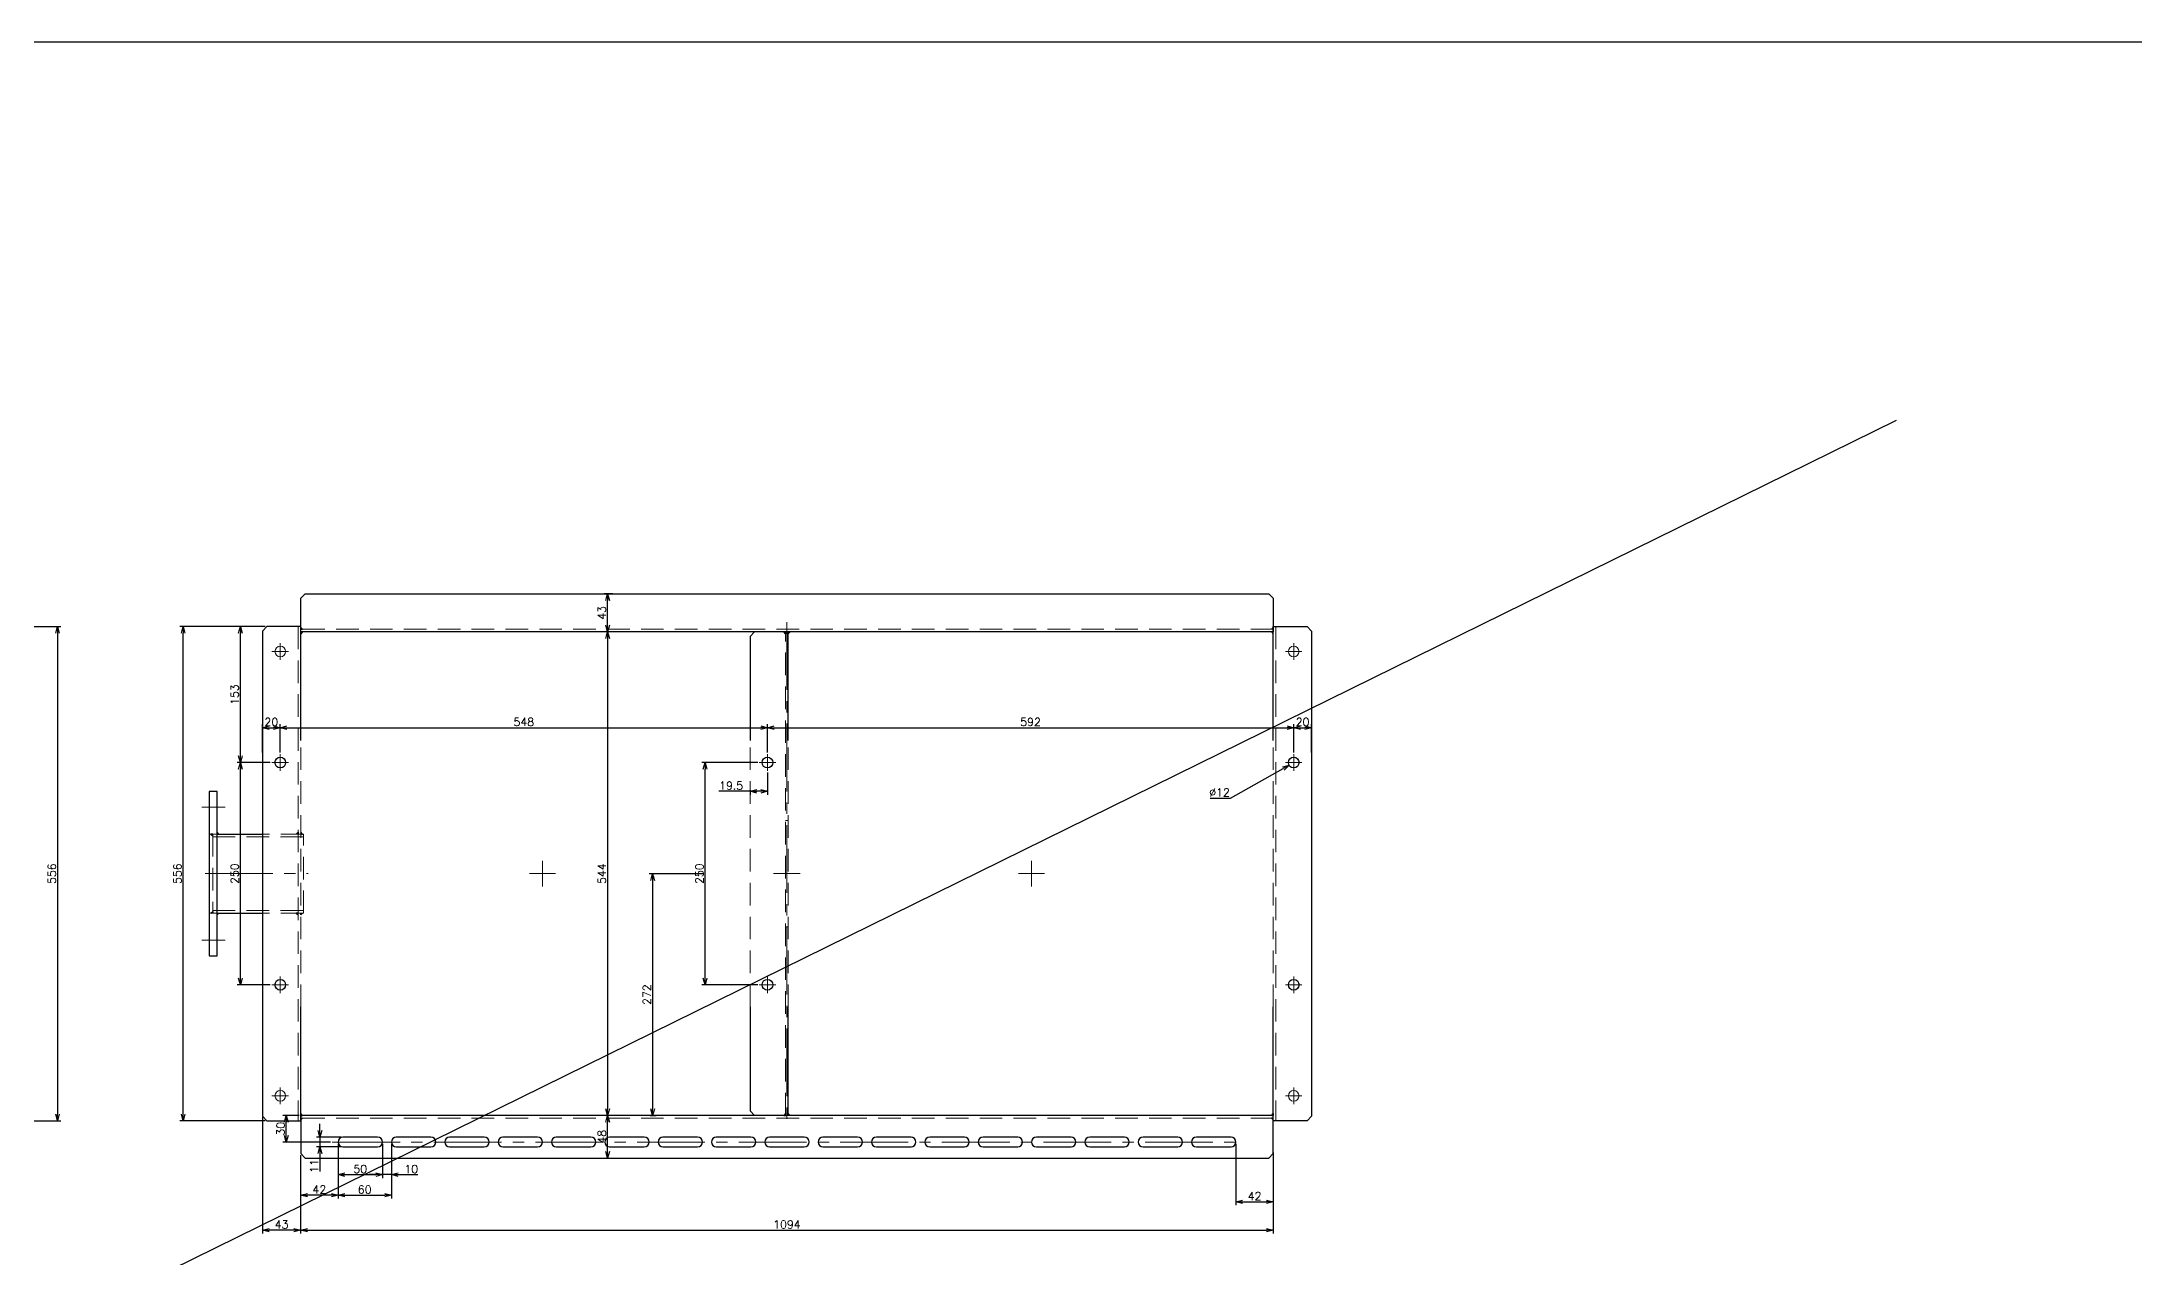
# Model space of a CAD drawing. Header units: millimetres. Extents: x -8731 to 85711, y -14522 to 31379.
# Drawn here: x 40509 to 42863, y 9155 to 10523 of the extents above; entities that cross this region are included whole.
import ezdxf

# ---------------------------------------------------------------- set-up
doc = ezdxf.new("R2010")
doc.units = ezdxf.units.MM
doc.header["$LTSCALE"] = 4
doc.header["$PDMODE"] = 99
doc.header["$PDSIZE"] = 1
doc.linetypes.add('CENTER2', pattern=[28.575, 19.05, -3.175, 3.175, -3.175])
doc.linetypes.add('HIDDEN', pattern=[9.525, 6.35, -3.175])
for name, color, linetype, lineweight in [('04_HIDDEN', 2, 'HIDDEN', 13), ('05_CENTER', 4, 'CENTER2', 13), ('08_DIM', 3, 'Continuous', 13)]:
    doc.layers.add(name, color=color, linetype=linetype, lineweight=lineweight)
doc.layers.add('10_DRAFT', color=8, linetype='Continuous', lineweight=0, plot=False)
doc.styles.add('KSS_TXT', font='txt.shx', dxfattribs={"bigfont": 'extfont2.shx'})
doc.dimstyles.new('KSS_DIM', dxfattribs={"dimscale": 3, "dimtxt": 3, "dimasz": 2.5, "dimexe": 1.25, "dimexo": 0.625, "dimtad": 1, "dimdsep": 46, "dimtxsty": 'KSS_TXT', "dimblk": 'OPEN30', "dimcen": 0, "dimazin": 2, "dimtfac": 0.75, "dimtmove": 0, "dimatfit": 3, "dimldrblk": 'OPEN30', "dimfxl": 1, "dimtolj": 1, "dimarcsym": 0})
doc.dimstyles.new('KSS_DIM$3', dxfattribs={"dimscale": 3, "dimtxt": 3, "dimasz": 2.5, "dimexe": 1.25, "dimexo": 0.625, "dimtad": 1, "dimtih": 1, "dimtoh": 1, "dimdsep": 46, "dimtxsty": 'KSS_TXT', "dimblk": 'OPEN30', "dimcen": 0, "dimazin": 2, "dimtfac": 0.75, "dimtofl": 0, "dimtmove": 0, "dimatfit": 3, "dimldrblk": 'OPEN30', "dimfxl": 1, "dimtolj": 1, "dimarcsym": 0})

# ---------------------------------------------------------------- blocks, each defined once
blk = doc.blocks.new('_Open30')
at = {"color": 0, "linetype": 'ByBlock', "lineweight": -2}
for p, q in [((-1, 0.27), (0, 0)), ((0, 0), (-1, -0.27)), ((0, 0), (-1, 0))]:
    blk.add_line(p, q, dxfattribs=at)
blk = doc.blocks.new('*D846')
at = {"layer": '08_DIM', "color": 0, "lineweight": -2, "transparency": 16777216}
for p, q in [((41151.6, 9901.6), (41142.1, 9901.6)), ((41145.8, 9866.1), (41145.8, 9894.1)), ((41152.6, 9858.6), (41142.1, 9858.6))]:
    blk.add_line(p, q, dxfattribs=at)
at = {"layer": 'Defpoints', "color": 0, "transparency": 16777216}
for p in [(41145.8, 9901.6), (41153.5, 9901.6), (41154.4, 9858.6)]:
    blk.add_point(p, dxfattribs=at)
at = {"layer": '08_DIM', "color": 0, "lineweight": -2, "transparency": 16777216, "xscale": 7.5, "yscale": 7.5, "zscale": 7.5}
for p, rotation in [((41145.8, 9901.6), 90), ((41145.8, 9858.6), 270)]:
    blk.add_blockref('_Open30', p, dxfattribs=dict(at, rotation=rotation))
at = {"layer": '08_DIM', "color": 0, "transparency": 16777216, "insert": (41139.4, 9880.1), "char_height": 9, "attachment_point": 5, "rotation": 90, "style": 'KSS_TXT'}
blk.add_mtext('\\A1;43', dxfattribs=at)
blk = doc.blocks.new('*D847')
at = {"layer": '08_DIM', "color": 0, "lineweight": -2, "transparency": 16777216}
for p, q in [((41148.5, 9314.6), (41142.1, 9314.6)), ((41145.8, 9274.1), (41145.8, 9307.1)), ((41143.9, 9266.6), (41149.6, 9266.6))]:
    blk.add_line(p, q, dxfattribs=at)
at = {"layer": 'Defpoints', "color": 0, "transparency": 16777216}
for p in [(41145.8, 9314.6), (41150.4, 9314.6), (41142.1, 9266.6)]:
    blk.add_point(p, dxfattribs=at)
at = {"layer": '08_DIM', "color": 0, "lineweight": -2, "transparency": 16777216, "xscale": 7.5, "yscale": 7.5, "zscale": 7.5}
for p, rotation in [((41145.8, 9314.6), 90), ((41145.8, 9266.6), 270)]:
    blk.add_blockref('_Open30', p, dxfattribs=dict(at, rotation=rotation))
at = {"layer": '08_DIM', "color": 0, "transparency": 16777216, "insert": (41139.4, 9290.6), "char_height": 9, "attachment_point": 5, "rotation": 90, "style": 'KSS_TXT'}
blk.add_mtext('\\A1;48', dxfattribs=at)
blk = doc.blocks.new('*D848')
at = {"layer": '08_DIM', "color": 0, "lineweight": -2, "transparency": 16777216}
for p, q in [((41152.6, 9858.6), (41142.1, 9858.6)), ((41145.8, 9851.1), (41145.8, 9322.1)), ((41151.6, 9314.6), (41142.1, 9314.6))]:
    blk.add_line(p, q, dxfattribs=at)
at = {"layer": 'Defpoints', "color": 0, "transparency": 16777216}
for p in [(41154.4, 9858.6), (41145.8, 9314.6), (41153.5, 9314.6)]:
    blk.add_point(p, dxfattribs=at)
at = {"layer": '08_DIM', "color": 0, "lineweight": -2, "transparency": 16777216, "xscale": 7.5, "yscale": 7.5, "zscale": 7.5}
for p, rotation in [((41145.8, 9858.6), 90), ((41145.8, 9314.6), 270)]:
    blk.add_blockref('_Open30', p, dxfattribs=dict(at, rotation=rotation))
at = {"layer": '08_DIM', "color": 0, "transparency": 16777216, "insert": (41139.4, 9586.6), "char_height": 9, "attachment_point": 5, "rotation": 90, "style": 'KSS_TXT'}
blk.add_mtext('\\A1;544', dxfattribs=at)
blk = doc.blocks.new('*D849')
at = {"layer": '08_DIM', "color": 0, "lineweight": -2, "transparency": 16777216}
for p, q in [((40760.8, 9864.6), (40664.7, 9864.6)), ((40668.4, 9316.1), (40668.4, 9857.1)), ((40760.8, 9308.6), (40664.7, 9308.6))]:
    blk.add_line(p, q, dxfattribs=at)
at = {"layer": 'Defpoints', "color": 0, "transparency": 16777216}
for p in [(40668.4, 9864.6), (40762.6, 9864.6), (40762.6, 9308.6)]:
    blk.add_point(p, dxfattribs=at)
at = {"layer": '08_DIM', "color": 0, "lineweight": -2, "transparency": 16777216, "xscale": 7.5, "yscale": 7.5, "zscale": 7.5}
for p, rotation in [((40668.4, 9864.6), 90), ((40668.4, 9308.6), 270)]:
    blk.add_blockref('_Open30', p, dxfattribs=dict(at, rotation=rotation))
at = {"layer": '08_DIM', "color": 0, "transparency": 16777216, "insert": (40662, 9586.6), "char_height": 9, "attachment_point": 5, "rotation": 90, "style": 'KSS_TXT'}
blk.add_mtext('\\A1;556', dxfattribs=at)
blk = doc.blocks.new('*D1250')
at = {"layer": '08_DIM', "color": 0, "lineweight": -2, "transparency": 16777216}
for p, q in [((41852.6, 9282.8), (41852.6, 9213.6)), ((41894.6, 9272.8), (41894.6, 9213.6)), ((41860.1, 9217.4), (41887.1, 9217.4))]:
    blk.add_line(p, q, dxfattribs=at)
at = {"layer": 'Defpoints', "color": 0, "transparency": 16777216}
for p in [(41852.6, 9284.6), (41894.6, 9274.6), (41894.6, 9217.4)]:
    blk.add_point(p, dxfattribs=at)
at = {"layer": '08_DIM', "color": 0, "lineweight": -2, "transparency": 16777216, "xscale": 7.5, "yscale": 7.5, "zscale": 7.5, "rotation": 180}
blk.add_blockref('_Open30', (41852.6, 9217.4), dxfattribs=at)
at = {"layer": '08_DIM', "color": 0, "lineweight": -2, "transparency": 16777216, "xscale": 7.5, "yscale": 7.5, "zscale": 7.5}
blk.add_blockref('_Open30', (41894.6, 9217.4), dxfattribs=at)
at = {"layer": '08_DIM', "color": 0, "transparency": 16777216, "insert": (41873.6, 9223.7), "char_height": 9, "attachment_point": 5, "style": 'KSS_TXT'}
blk.add_mtext('\\A1;42', dxfattribs=at)
blk = doc.blocks.new('*D1343')
at = {"layer": '08_DIM', "color": 0, "lineweight": -2, "transparency": 16777216}
for p, q in [((41917.6, 9722.9), (41917.6, 9754.7)), ((41925.1, 9750.9), (41930.1, 9750.9)), ((41937.6, 9722.9), (41937.6, 9754.7))]:
    blk.add_line(p, q, dxfattribs=at)
at = {"layer": 'Defpoints', "color": 0, "transparency": 16777216}
for p in [(41937.6, 9750.9), (41917.6, 9721), (41937.6, 9721)]:
    blk.add_point(p, dxfattribs=at)
at = {"layer": '08_DIM', "color": 0, "lineweight": -2, "transparency": 16777216, "xscale": 7.5, "yscale": 7.5, "zscale": 7.5, "rotation": 180}
blk.add_blockref('_Open30', (41917.6, 9750.9), dxfattribs=at)
at = {"layer": '08_DIM', "color": 0, "lineweight": -2, "transparency": 16777216, "xscale": 7.5, "yscale": 7.5, "zscale": 7.5}
blk.add_blockref('_Open30', (41937.6, 9750.9), dxfattribs=at)
at = {"layer": '08_DIM', "color": 0, "transparency": 16777216, "insert": (41927.6, 9757.3), "char_height": 9, "attachment_point": 5, "style": 'KSS_TXT'}
blk.add_mtext('\\A1;20', dxfattribs=at)
blk = doc.blocks.new('*D1344')
at = {"layer": '08_DIM', "color": 0, "lineweight": -2, "transparency": 16777216}
for p, q in [((40757.6, 9722.9), (40757.6, 9754.7)), ((40765.1, 9750.9), (40770.1, 9750.9)), ((40777.6, 9722.9), (40777.6, 9754.7))]:
    blk.add_line(p, q, dxfattribs=at)
at = {"layer": 'Defpoints', "color": 0, "transparency": 16777216}
for p in [(40777.6, 9750.9), (40757.6, 9721), (40777.6, 9721)]:
    blk.add_point(p, dxfattribs=at)
at = {"layer": '08_DIM', "color": 0, "lineweight": -2, "transparency": 16777216, "xscale": 7.5, "yscale": 7.5, "zscale": 7.5, "rotation": 180}
blk.add_blockref('_Open30', (40757.6, 9750.9), dxfattribs=at)
at = {"layer": '08_DIM', "color": 0, "lineweight": -2, "transparency": 16777216, "xscale": 7.5, "yscale": 7.5, "zscale": 7.5}
blk.add_blockref('_Open30', (40777.6, 9750.9), dxfattribs=at)
at = {"layer": '08_DIM', "color": 0, "transparency": 16777216, "insert": (40767.6, 9757.3), "char_height": 9, "attachment_point": 5, "style": 'KSS_TXT'}
blk.add_mtext('\\A1;20', dxfattribs=at)
blk = doc.blocks.new('*D1345')
at = {"layer": '08_DIM', "color": 0, "lineweight": -2, "transparency": 16777216}
for p, q in [((41325.6, 9700.4), (41325.6, 9675.5)), ((41306.1, 9679.3), (41270.9, 9679.3)), ((41306.1, 9680.6), (41306.1, 9675.5)), ((41318.1, 9679.3), (41313.6, 9679.3))]:
    blk.add_line(p, q, dxfattribs=at)
at = {"layer": 'Defpoints', "color": 0, "transparency": 16777216}
for p in [(41325.6, 9702.3), (41306.1, 9682.4), (41306.1, 9679.3)]:
    blk.add_point(p, dxfattribs=at)
at = {"layer": '08_DIM', "color": 0, "lineweight": -2, "transparency": 16777216, "xscale": 7.5, "yscale": 7.5, "zscale": 7.5, "rotation": 180}
blk.add_blockref('_Open30', (41306.1, 9679.3), dxfattribs=at)
at = {"layer": '08_DIM', "color": 0, "lineweight": -2, "transparency": 16777216, "xscale": 7.5, "yscale": 7.5, "zscale": 7.5}
blk.add_blockref('_Open30', (41325.6, 9679.3), dxfattribs=at)
at = {"layer": '08_DIM', "color": 0, "transparency": 16777216, "insert": (41284.8, 9685.7), "char_height": 9, "attachment_point": 5, "style": 'KSS_TXT'}
blk.add_mtext('\\A1;19.5', dxfattribs=at)
blk = doc.blocks.new('*D1346')
at = {"layer": '08_DIM', "color": 0, "lineweight": -2, "transparency": 16777216}
for p, q in [((40842.6, 9282.8), (40842.6, 9221.1)), ((40902.6, 9282.8), (40902.6, 9221.1)), ((40850.1, 9224.9), (40895.1, 9224.9))]:
    blk.add_line(p, q, dxfattribs=at)
at = {"layer": 'Defpoints', "color": 0, "transparency": 16777216}
for p in [(40842.6, 9284.6), (40902.6, 9284.6), (40902.6, 9224.9)]:
    blk.add_point(p, dxfattribs=at)
at = {"layer": '08_DIM', "color": 0, "lineweight": -2, "transparency": 16777216, "xscale": 7.5, "yscale": 7.5, "zscale": 7.5, "rotation": 180}
blk.add_blockref('_Open30', (40842.6, 9224.9), dxfattribs=at)
at = {"layer": '08_DIM', "color": 0, "lineweight": -2, "transparency": 16777216, "xscale": 7.5, "yscale": 7.5, "zscale": 7.5}
blk.add_blockref('_Open30', (40902.6, 9224.9), dxfattribs=at)
at = {"layer": '08_DIM', "color": 0, "transparency": 16777216, "insert": (40872.6, 9231.2), "char_height": 9, "attachment_point": 5, "style": 'KSS_TXT'}
blk.add_mtext('\\A1;60', dxfattribs=at)
blk = doc.blocks.new('*D1355')
at = {"layer": '08_DIM', "color": 0, "lineweight": -2, "transparency": 16777216}
for p, q in [((40798.8, 9314.6), (40780.7, 9314.6)), ((40784.4, 9292.1), (40784.4, 9307.1)), ((40834.3, 9284.6), (40780.7, 9284.6))]:
    blk.add_line(p, q, dxfattribs=at)
at = {"layer": 'Defpoints', "color": 0, "transparency": 16777216}
for p in [(40784.4, 9314.6), (40800.6, 9314.6), (40836.1, 9284.6)]:
    blk.add_point(p, dxfattribs=at)
at = {"layer": '08_DIM', "color": 0, "lineweight": -2, "transparency": 16777216, "xscale": 7.5, "yscale": 7.5, "zscale": 7.5}
for p, rotation in [((40784.4, 9314.6), 90), ((40784.4, 9284.6), 270)]:
    blk.add_blockref('_Open30', p, dxfattribs=dict(at, rotation=rotation))
at = {"layer": '08_DIM', "color": 0, "transparency": 16777216, "insert": (40778.1, 9299.6), "char_height": 9, "attachment_point": 5, "rotation": 90, "style": 'KSS_TXT'}
blk.add_mtext('\\A1;30', dxfattribs=at)
blk = doc.blocks.new('*D1356')
at = {"layer": '08_DIM', "color": 0, "lineweight": -2, "transparency": 16777216}
for p, q in [((40822.2, 9297.6), (40822.2, 9305.1)), ((40846.3, 9290.1), (40818.4, 9290.1)), ((40846.3, 9279.1), (40818.4, 9279.1)), ((40822.2, 9290.1), (40822.2, 9279.1)), ((40822.2, 9271.6), (40822.2, 9251.4))]:
    blk.add_line(p, q, dxfattribs=at)
at = {"layer": 'Defpoints', "color": 0, "transparency": 16777216}
for p in [(40822.2, 9279.1), (40848.1, 9290.1), (40848.1, 9279.1)]:
    blk.add_point(p, dxfattribs=at)
at = {"layer": '08_DIM', "color": 0, "lineweight": -2, "transparency": 16777216, "xscale": 7.5, "yscale": 7.5, "zscale": 7.5}
for p, rotation in [((40822.2, 9290.1), 270), ((40822.2, 9279.1), 90)]:
    blk.add_blockref('_Open30', p, dxfattribs=dict(at, rotation=rotation))
at = {"layer": '08_DIM', "color": 0, "transparency": 16777216, "insert": (40815.8, 9257.8), "char_height": 9, "attachment_point": 5, "rotation": 90, "style": 'KSS_TXT'}
blk.add_mtext('\\A1;11', dxfattribs=at)
blk = doc.blocks.new('*D1357')
at = {"layer": '08_DIM', "color": 0, "lineweight": -2, "transparency": 16777216}
for p, q in [((40892.6, 9282.8), (40892.6, 9244.2)), ((40902.6, 9282.8), (40902.6, 9244.2)), ((40885.1, 9248), (40877.6, 9248)), ((40902.6, 9248), (40892.6, 9248)), ((40902.6, 9248), (40932.3, 9248)), ((40910.1, 9248), (40917.6, 9248))]:
    blk.add_line(p, q, dxfattribs=at)
at = {"layer": 'Defpoints', "color": 0, "transparency": 16777216}
for p in [(40892.6, 9284.6), (40902.6, 9284.6), (40892.6, 9248)]:
    blk.add_point(p, dxfattribs=at)
at = {"layer": '08_DIM', "color": 0, "lineweight": -2, "transparency": 16777216, "xscale": 7.5, "yscale": 7.5, "zscale": 7.5}
blk.add_blockref('_Open30', (40892.6, 9248), dxfattribs=at)
at = {"layer": '08_DIM', "color": 0, "lineweight": -2, "transparency": 16777216, "xscale": 7.5, "yscale": 7.5, "zscale": 7.5, "rotation": 180}
blk.add_blockref('_Open30', (40902.6, 9248), dxfattribs=at)
at = {"layer": '08_DIM', "color": 0, "transparency": 16777216, "insert": (40925, 9254.3), "char_height": 9, "attachment_point": 5, "style": 'KSS_TXT'}
blk.add_mtext('\\A1;10', dxfattribs=at)
blk = doc.blocks.new('*D1358')
at = {"layer": '08_DIM', "color": 0, "lineweight": -2, "transparency": 16777216}
for p, q in [((40842.6, 9282.8), (40842.6, 9244.2)), ((40892.6, 9282.8), (40892.6, 9244.2)), ((40850.1, 9248), (40885.1, 9248))]:
    blk.add_line(p, q, dxfattribs=at)
at = {"layer": 'Defpoints', "color": 0, "transparency": 16777216}
for p in [(40842.6, 9284.6), (40892.6, 9284.6), (40892.6, 9248)]:
    blk.add_point(p, dxfattribs=at)
at = {"layer": '08_DIM', "color": 0, "lineweight": -2, "transparency": 16777216, "xscale": 7.5, "yscale": 7.5, "zscale": 7.5, "rotation": 180}
blk.add_blockref('_Open30', (40842.6, 9248), dxfattribs=at)
at = {"layer": '08_DIM', "color": 0, "lineweight": -2, "transparency": 16777216, "xscale": 7.5, "yscale": 7.5, "zscale": 7.5}
blk.add_blockref('_Open30', (40892.6, 9248), dxfattribs=at)
at = {"layer": '08_DIM', "color": 0, "transparency": 16777216, "insert": (40867.6, 9254.3), "char_height": 9, "attachment_point": 5, "style": 'KSS_TXT'}
blk.add_mtext('\\A1;50', dxfattribs=at)
blk = doc.blocks.new('*D1359')
at = {"layer": '08_DIM', "color": 0, "lineweight": -2, "transparency": 16777216}
for p, q in [((40842.6, 9282.8), (40842.6, 9221.1)), ((40800.6, 9269.8), (40800.6, 9221.1)), ((40835.1, 9224.9), (40808.1, 9224.9))]:
    blk.add_line(p, q, dxfattribs=at)
at = {"layer": 'Defpoints', "color": 0, "transparency": 16777216}
for p in [(40842.6, 9284.6), (40800.6, 9271.6), (40800.6, 9224.9)]:
    blk.add_point(p, dxfattribs=at)
at = {"layer": '08_DIM', "color": 0, "lineweight": -2, "transparency": 16777216, "xscale": 7.5, "yscale": 7.5, "zscale": 7.5, "rotation": 180}
blk.add_blockref('_Open30', (40800.6, 9224.9), dxfattribs=at)
at = {"layer": '08_DIM', "color": 0, "lineweight": -2, "transparency": 16777216, "xscale": 7.5, "yscale": 7.5, "zscale": 7.5}
blk.add_blockref('_Open30', (40842.6, 9224.9), dxfattribs=at)
at = {"layer": '08_DIM', "color": 0, "transparency": 16777216, "insert": (40821.6, 9231.2), "char_height": 9, "attachment_point": 5, "style": 'KSS_TXT'}
blk.add_mtext('\\A1;42', dxfattribs=at)
blk = doc.blocks.new('A$C54C30508_1_1')
at = {"color": 0}
for p, q in [((-65, -28), (-60, -23)), ((-60, -23), (-22, -23)), ((-22, -23), (-22, -1117)), ((565, -23), (522, -23)), ((522, -23), (522, -1117)), ((570, -28), (565, -23)), ((-65, -1112), (-65, -28)), ((570, -1112), (570, -28)), ((546.5, -70.5), (546.5, -109.5)), ((557.5, -109.5), (557.5, -70.5)), ((546.5, -130.5), (546.5, -169.5)), ((557.5, -169.5), (557.5, -130.5)), ((546.5, -190.5), (546.5, -229.5)), ((557.5, -229.5), (557.5, -190.5)), ((546.5, -250.5), (546.5, -289.5)), ((557.5, -289.5), (557.5, -250.5)), ((546.5, -310.5), (546.5, -349.5)), ((557.5, -349.5), (557.5, -310.5)), ((546.5, -370.5), (546.5, -409.5)), ((557.5, -409.5), (557.5, -370.5)), ((546.5, -430.5), (546.5, -469.5)), ((557.5, -469.5), (557.5, -430.5)), ((546.5, -490.5), (546.5, -529.5)), ((557.5, -529.5), (557.5, -490.5)), ((546.5, -550.5), (546.5, -589.5)), ((557.5, -589.5), (557.5, -550.5)), ((100, -568.5), (-22, -568.5)), ((522, -568.5), (400, -568.5)), ((-17, -611.5), (-22, -606.5)), ((-17, -611.5), (100, -611.5)), ((400, -611.5), (517, -611.5)), ((517, -611.5), (522, -606.5)), ((546.5, -610.5), (546.5, -649.5)), ((557.5, -649.5), (557.5, -610.5)), ((546.5, -670.5), (546.5, -709.5)), ((557.5, -709.5), (557.5, -670.5)), ((546.5, -730.5), (546.5, -769.5)), ((557.5, -769.5), (557.5, -730.5)), ((546.5, -790.5), (546.5, -829.5)), ((557.5, -829.5), (557.5, -790.5)), ((546.5, -850.5), (546.5, -889.5)), ((557.5, -889.5), (557.5, -850.5)), ((546.5, -910.5), (546.5, -949.5)), ((557.5, -949.5), (557.5, -910.5)), ((546.5, -970.5), (546.5, -1009.5)), ((557.5, -1009.5), (557.5, -970.5)), ((546.5, -1030.5), (546.5, -1069.5)), ((557.5, -1069.5), (557.5, -1030.5)), ((-65, -1112), (-60, -1117)), ((-22, -1117), (-60, -1117)), ((522, -1117), (565, -1117)), ((570, -1112), (565, -1117)), ((205.4, -1211), (205.4, -1160)), ((294.5, -1211), (294.5, -1160))]:
    blk.add_line(p, q, dxfattribs=at)
for points in [[(100, -23), (-28, -23), (-28, 15), (-23, 20), (523, 20), (528, 15), (528, -23), (400, -23)], [(100, -1117), (-28, -1117), (-28, -1155), (-23, -1160), (523, -1160), (528, -1155), (528, -1117), (400, -1117)]]:
    blk.add_lwpolyline(points, dxfattribs=at)
at = {"color": 3}
for points in [[(-25, -23), (-25, -25), (-25, -25), (-27, -23)], [(-22, -23), (-22, -25), (-22, -25), (-20, -23)], [(522, -23), (522, -25), (522, -25), (520, -23)], [(525, -23), (525, -25), (525, -25), (527, -23)], [(-22, -568.5), (-20, -568.5), (-20, -568.5), (-22, -566.5)], [(-22, -571.5), (-20, -571.5), (-20, -571.5), (-22, -573.5)], [(522, -568.5), (520, -568.5), (520, -568.5), (522, -566.5)], [(522, -571.5), (520, -571.5), (520, -571.5), (522, -573.5)], [(-25, -1117), (-25, -1115), (-25, -1115), (-27, -1117)], [(-22, -1117), (-22, -1115), (-22, -1115), (-20, -1117)], [(205.4, -1117), (205.4, -1115), (205.4, -1115), (203.4, -1117)], [(205.4, -1120), (205.4, -1122), (205.4, -1122), (203.4, -1120)], [(294.5, -1117), (294.5, -1115), (294.5, -1115), (296.5, -1117)], [(294.5, -1120), (294.5, -1122), (294.5, -1122), (296.5, -1120)], [(522, -1117), (522, -1115), (522, -1115), (520, -1117)], [(525, -1117), (525, -1115), (525, -1115), (527, -1117)], [(205.4, -1211), (205.4, -1209), (205.4, -1209), (203.4, -1211)], [(205.4, -1216), (205.4, -1218), (205.4, -1218), (207.5, -1216)], [(294.5, -1216), (294.5, -1218), (294.5, -1218), (292.6, -1216)], [(294.5, -1211), (294.5, -1209), (294.5, -1209), (296.5, -1211)]]:
    blk.add_lwpolyline(points, close=True, dxfattribs=at)
at = {"color": 0}
blk.add_lwpolyline([(157.5, -1211), (157.5, -1220), (342.5, -1220), (342.5, -1211)], close=True, dxfattribs=at)
for centre in [(125, 0), (375, 0), (125, -592), (375, -592), (125, -1140), (375, -1140)]:
    blk.add_circle(centre, 6, dxfattribs=at)
for centre, start, end in [((552, -70.5), 0, 180), ((552, -109.5), 180, 0), ((552, -130.5), 0, 180), ((552, -169.5), 180, 0), ((552, -190.5), 0, 180), ((552, -229.5), 180, 0), ((552, -250.5), 0, 180), ((552, -289.5), 180, 0), ((552, -310.5), 0, 180), ((552, -349.5), 180, 0), ((552, -370.5), 0, 180), ((552, -409.5), 180, 0), ((552, -430.5), 0, 180), ((552, -469.5), 180, 0), ((552, -490.5), 0, 180), ((552, -529.5), 180, 0), ((552, -550.5), 0, 180), ((552, -589.5), 180, 0), ((552, -610.5), 0, 180), ((552, -649.5), 180, 0), ((552, -670.5), 0, 180), ((552, -709.5), 180, 0), ((552, -730.5), 0, 180), ((552, -769.5), 180, 0), ((552, -790.5), 0, 180), ((552, -829.5), 180, 0), ((552, -850.5), 0, 180), ((552, -889.5), 180, 0), ((552, -910.5), 0, 180), ((552, -949.5), 180, 0), ((552, -970.5), 0, 180), ((552, -1009.5), 180, 0), ((552, -1030.5), 0, 180), ((552, -1069.5), 180, 0)]:
    blk.add_arc(centre, 5.5, start, end, dxfattribs=at)
at = {"layer": '04_HIDDEN'}
for p, q in [((-28, -20), (528, -20)), ((-25, -23), (-25, -1117)), ((525, -23), (525, -1117)), ((190, -568.5), (190, -571.5)), ((310, -568.5), (310, -571.5)), ((-28, -1120), (528, -1120)), ((294.5, -1114), (205.4, -1114)), ((205.4, -1114), (205.4, -1160)), ((208.5, -1216), (208.5, -1114)), ((291.6, -1216), (291.6, -1114)), ((294.5, -1114), (294.5, -1160)), ((205.4, -1211), (205.4, -1220)), ((205.4, -1216), (294.5, -1216)), ((294.5, -1211), (294.5, -1220))]:
    blk.add_line(p, q, dxfattribs=at)
for points in [[(400, -23), (100, -23)], [(400, -23), (100, -23)], [(522, -571.5), (-22, -571.5)], [(400, -568.5), (100, -568.5)], [(400, -611.5), (100, -611.5)], [(400, -1117), (100, -1117)]]:
    blk.add_lwpolyline(points, dxfattribs=at)
at = {"layer": '05_CENTER'}
for p, q in [((125, -9.3), (125, 9.3)), ((375, -9.3), (375, 9.3)), ((115.7, 0), (134.3, 0)), ((365.7, 0), (384.3, 0)), ((552, -1081.5), (552, -58.5)), ((250, -555), (250, -585.1)), ((-33.1, -570), (533.1, -570)), ((125, -601.3), (125, -582.7)), ((375, -601.3), (375, -582.7)), ((115.7, -592), (134.3, -592)), ((365.7, -592), (384.3, -592)), ((250, -1224.6), (250, -1108.6)), ((115.7, -1140), (134.3, -1140)), ((125, -1130.7), (125, -1149.3)), ((365.7, -1140), (384.3, -1140)), ((375, -1130.7), (375, -1149.3)), ((175, -1201.9), (175, -1228.4)), ((325, -1201.9), (325, -1228.4))]:
    blk.add_line(p, q, dxfattribs=at)
at = {"layer": '10_DRAFT'}
for p, q in [((0, -9.3), (0, 9.3)), ((500, -9.3), (500, 9.3)), ((-9.3, 0), (9.3, 0)), ((490.7, 0), (509.3, 0)), ((250, -280.4), (250, -309.6)), ((264.6, -295), (235.4, -295)), ((264.6, -845), (235.4, -845)), ((250, -830.4), (250, -859.6)), ((-9.3, -1140), (9.3, -1140)), ((0, -1130.7), (0, -1149.3)), ((490.7, -1140), (509.3, -1140)), ((500, -1130.7), (500, -1149.3))]:
    blk.add_line(p, q, dxfattribs=at)
for centre in [(0, 0), (500, 0), (0, -1140), (500, -1140)]:
    blk.add_circle(centre, 6, dxfattribs=at)
blk = doc.blocks.new('*D4021')
at = {"layer": '08_DIM', "color": 0, "lineweight": -2, "transparency": 16777216}
for p, q in [((40757.6, 9312.8), (40757.6, 9181.8)), ((40800.6, 9269.8), (40800.6, 9181.8)), ((40793.1, 9185.5), (40765.1, 9185.5))]:
    blk.add_line(p, q, dxfattribs=at)
at = {"layer": 'Defpoints', "color": 0, "transparency": 16777216}
for p in [(40757.6, 9314.6), (40800.6, 9271.6), (40757.6, 9185.5)]:
    blk.add_point(p, dxfattribs=at)
at = {"layer": '08_DIM', "color": 0, "lineweight": -2, "transparency": 16777216, "xscale": 7.5, "yscale": 7.5, "zscale": 7.5, "rotation": 180}
blk.add_blockref('_Open30', (40757.6, 9185.5), dxfattribs=at)
at = {"layer": '08_DIM', "color": 0, "lineweight": -2, "transparency": 16777216, "xscale": 7.5, "yscale": 7.5, "zscale": 7.5}
blk.add_blockref('_Open30', (40800.6, 9185.5), dxfattribs=at)
at = {"layer": '08_DIM', "color": 0, "transparency": 16777216, "insert": (40779.1, 9191.9), "char_height": 9, "attachment_point": 5, "style": 'KSS_TXT'}
blk.add_mtext('\\A1;43', dxfattribs=at)
blk = doc.blocks.new('*D4032')
at = {"layer": '08_DIM', "color": 0, "lineweight": -2, "transparency": 16777216}
for p, q in [((41314.9, 9711.6), (41251.8, 9711.6)), ((41255.5, 9469.1), (41255.5, 9704.1)), ((41314.9, 9461.6), (41251.8, 9461.6))]:
    blk.add_line(p, q, dxfattribs=at)
at = {"layer": 'Defpoints', "color": 0, "transparency": 16777216}
for p in [(41255.5, 9711.6), (41316.8, 9711.6), (41316.8, 9461.6)]:
    blk.add_point(p, dxfattribs=at)
at = {"layer": '08_DIM', "color": 0, "lineweight": -2, "transparency": 16777216, "xscale": 7.5, "yscale": 7.5, "zscale": 7.5}
for p, rotation in [((41255.5, 9711.6), 90), ((41255.5, 9461.6), 270)]:
    blk.add_blockref('_Open30', p, dxfattribs=dict(at, rotation=rotation))
at = {"layer": '08_DIM', "color": 0, "transparency": 16777216, "insert": (41249.1, 9586.6), "char_height": 9, "attachment_point": 5, "rotation": 90, "style": 'KSS_TXT'}
blk.add_mtext('\\A1;250', dxfattribs=at)
blk = doc.blocks.new('*D4033')
at = {"layer": '08_DIM', "color": 0, "lineweight": -2, "transparency": 16777216}
for p, q in [((40766.4, 9711.6), (40729, 9711.6)), ((40732.8, 9469.1), (40732.8, 9704.1)), ((40766.4, 9461.6), (40729, 9461.6))]:
    blk.add_line(p, q, dxfattribs=at)
at = {"layer": 'Defpoints', "color": 0, "transparency": 16777216}
for p in [(40732.8, 9711.6), (40768.3, 9711.6), (40768.3, 9461.6)]:
    blk.add_point(p, dxfattribs=at)
at = {"layer": '08_DIM', "color": 0, "lineweight": -2, "transparency": 16777216, "xscale": 7.5, "yscale": 7.5, "zscale": 7.5}
for p, rotation in [((40732.8, 9711.6), 90), ((40732.8, 9461.6), 270)]:
    blk.add_blockref('_Open30', p, dxfattribs=dict(at, rotation=rotation))
at = {"layer": '08_DIM', "color": 0, "transparency": 16777216, "insert": (40726.4, 9586.6), "char_height": 9, "attachment_point": 5, "rotation": 90, "style": 'KSS_TXT'}
blk.add_mtext('\\A1;250', dxfattribs=at)
blk = doc.blocks.new('*D4034')
at = {"layer": '08_DIM', "color": 0, "lineweight": -2, "transparency": 16777216}
for p, q in [((40760.8, 9864.6), (40729, 9864.6)), ((40732.8, 9719.1), (40732.8, 9857.1)), ((40766.4, 9711.6), (40729, 9711.6))]:
    blk.add_line(p, q, dxfattribs=at)
at = {"layer": 'Defpoints', "color": 0, "transparency": 16777216}
for p in [(40732.8, 9864.6), (40762.6, 9864.6), (40768.3, 9711.6)]:
    blk.add_point(p, dxfattribs=at)
at = {"layer": '08_DIM', "color": 0, "lineweight": -2, "transparency": 16777216, "xscale": 7.5, "yscale": 7.5, "zscale": 7.5}
for p, rotation in [((40732.8, 9864.6), 90), ((40732.8, 9711.6), 270)]:
    blk.add_blockref('_Open30', p, dxfattribs=dict(at, rotation=rotation))
at = {"layer": '08_DIM', "color": 0, "transparency": 16777216, "insert": (40726.4, 9788.1), "char_height": 9, "attachment_point": 5, "rotation": 90, "style": 'KSS_TXT'}
blk.add_mtext('\\A1;153', dxfattribs=at)
blk = doc.blocks.new('*D4036')
at = {"layer": '08_DIM', "color": 0, "lineweight": -2, "transparency": 16777216}
for p, q in [((40777.6, 9722.9), (40777.6, 9754.7)), ((40785.1, 9750.9), (41318.1, 9750.9)), ((41325.6, 9722.9), (41325.6, 9754.7))]:
    blk.add_line(p, q, dxfattribs=at)
at = {"layer": 'Defpoints', "color": 0, "transparency": 16777216}
for p in [(41325.6, 9750.9), (40777.6, 9721), (41325.6, 9721)]:
    blk.add_point(p, dxfattribs=at)
at = {"layer": '08_DIM', "color": 0, "lineweight": -2, "transparency": 16777216, "xscale": 7.5, "yscale": 7.5, "zscale": 7.5, "rotation": 180}
blk.add_blockref('_Open30', (40777.6, 9750.9), dxfattribs=at)
at = {"layer": '08_DIM', "color": 0, "lineweight": -2, "transparency": 16777216, "xscale": 7.5, "yscale": 7.5, "zscale": 7.5}
blk.add_blockref('_Open30', (41325.6, 9750.9), dxfattribs=at)
at = {"layer": '08_DIM', "color": 0, "transparency": 16777216, "insert": (41051.6, 9757.3), "char_height": 9, "attachment_point": 5, "style": 'KSS_TXT'}
blk.add_mtext('\\A1;548', dxfattribs=at)
blk = doc.blocks.new('*D4037')
at = {"layer": '08_DIM', "color": 0, "lineweight": -2, "transparency": 16777216}
for p, q in [((41325.6, 9722.9), (41325.6, 9754.7)), ((41333.1, 9750.9), (41910.1, 9750.9)), ((41917.6, 9722.9), (41917.6, 9754.7))]:
    blk.add_line(p, q, dxfattribs=at)
at = {"layer": 'Defpoints', "color": 0, "transparency": 16777216}
for p in [(41917.6, 9750.9), (41325.6, 9721), (41917.6, 9721)]:
    blk.add_point(p, dxfattribs=at)
at = {"layer": '08_DIM', "color": 0, "lineweight": -2, "transparency": 16777216, "xscale": 7.5, "yscale": 7.5, "zscale": 7.5, "rotation": 180}
blk.add_blockref('_Open30', (41325.6, 9750.9), dxfattribs=at)
at = {"layer": '08_DIM', "color": 0, "lineweight": -2, "transparency": 16777216, "xscale": 7.5, "yscale": 7.5, "zscale": 7.5}
blk.add_blockref('_Open30', (41917.6, 9750.9), dxfattribs=at)
at = {"layer": '08_DIM', "color": 0, "transparency": 16777216, "insert": (41621.6, 9757.3), "char_height": 9, "attachment_point": 5, "style": 'KSS_TXT'}
blk.add_mtext('\\A1;592', dxfattribs=at)
blk = doc.blocks.new('*D4038')
at = {"layer": '08_DIM', "color": 0, "lineweight": -2, "transparency": 16777216}
for p, q in [((41253.6, 9586.6), (41192.8, 9586.6)), ((41196.5, 9579.1), (41196.5, 9322.1)), ((41193.7, 9314.6), (41200.3, 9314.6))]:
    blk.add_line(p, q, dxfattribs=at)
at = {"layer": 'Defpoints', "color": 0, "transparency": 16777216}
for p in [(41255.5, 9586.6), (41191.8, 9314.6), (41196.5, 9314.6)]:
    blk.add_point(p, dxfattribs=at)
at = {"layer": '08_DIM', "color": 0, "lineweight": -2, "transparency": 16777216, "xscale": 7.5, "yscale": 7.5, "zscale": 7.5}
for p, rotation in [((41196.5, 9586.6), 90), ((41196.5, 9314.6), 270)]:
    blk.add_blockref('_Open30', p, dxfattribs=dict(at, rotation=rotation))
at = {"layer": '08_DIM', "color": 0, "transparency": 16777216, "insert": (41190.1, 9450.6), "char_height": 9, "attachment_point": 5, "rotation": 90, "style": 'KSS_TXT'}
blk.add_mtext('\\A1;272', dxfattribs=at)
blk = doc.blocks.new('*D4040')
at = {"layer": '08_DIM', "color": 0, "lineweight": -2, "transparency": 16777216}
for p, q in [((40421.6, 9864.6), (40530.8, 9864.6)), ((40527.1, 9857.1), (40527.1, 9316.1)), ((40421.6, 9308.6), (40530.8, 9308.6))]:
    blk.add_line(p, q, dxfattribs=at)
at = {"layer": 'Defpoints', "color": 0, "transparency": 16777216}
for p in [(40419.8, 9864.6), (40419.8, 9308.6), (40527.1, 9308.6)]:
    blk.add_point(p, dxfattribs=at)
at = {"layer": '08_DIM', "color": 0, "lineweight": -2, "transparency": 16777216, "xscale": 7.5, "yscale": 7.5, "zscale": 7.5}
for p, rotation in [((40527.1, 9864.6), 90), ((40527.1, 9308.6), 270)]:
    blk.add_blockref('_Open30', p, dxfattribs=dict(at, rotation=rotation))
at = {"layer": '08_DIM', "color": 0, "transparency": 16777216, "insert": (40520.7, 9586.6), "char_height": 9, "attachment_point": 5, "rotation": 90, "style": 'KSS_TXT'}
blk.add_mtext('\\A1;556', dxfattribs=at)
blk = doc.blocks.new('*D4043')
at = {"layer": '08_DIM', "color": 0, "lineweight": -2, "transparency": 16777216}
for p, q in [((41846.6, 9671.6), (41905.9, 9705)), ((41823.7, 9671.6), (41846.6, 9671.6))]:
    blk.add_line(p, q, dxfattribs=at)
at = {"layer": 'Defpoints', "color": 0, "transparency": 16777216}
for p in [(41912.4, 9708.7), (41922.9, 9714.6)]:
    blk.add_point(p, dxfattribs=at)
at = {"layer": '08_DIM', "color": 0, "lineweight": -2, "transparency": 16777216, "xscale": 7.5, "yscale": 7.5, "zscale": 7.5, "rotation": 29.38555890574809}
blk.add_blockref('_Open30', (41912.4, 9708.7), dxfattribs=at)
at = {"layer": '08_DIM', "color": 0, "transparency": 16777216, "insert": (41834.2, 9678), "char_height": 9, "attachment_point": 5, "style": 'KSS_TXT'}
blk.add_mtext('\\A1;%%C12', dxfattribs=at)
blk = doc.blocks.new('*D4136')
at = {"layer": '08_DIM', "color": 0, "lineweight": -2, "transparency": 16777216}
for p, q in [((40800.6, 9269.8), (40800.6, 9181.8)), ((41894.6, 9272.8), (41894.6, 9181.8)), ((40808.1, 9185.5), (41887.1, 9185.5))]:
    blk.add_line(p, q, dxfattribs=at)
at = {"layer": 'Defpoints', "color": 0, "transparency": 16777216}
for p in [(41894.6, 9274.6), (40800.6, 9271.6), (41894.6, 9185.5)]:
    blk.add_point(p, dxfattribs=at)
at = {"layer": '08_DIM', "color": 0, "lineweight": -2, "transparency": 16777216, "xscale": 7.5, "yscale": 7.5, "zscale": 7.5, "rotation": 180}
blk.add_blockref('_Open30', (40800.6, 9185.5), dxfattribs=at)
at = {"layer": '08_DIM', "color": 0, "lineweight": -2, "transparency": 16777216, "xscale": 7.5, "yscale": 7.5, "zscale": 7.5}
blk.add_blockref('_Open30', (41894.6, 9185.5), dxfattribs=at)
at = {"layer": '08_DIM', "color": 0, "transparency": 16777216, "insert": (41347.6, 9191.9), "char_height": 9, "attachment_point": 5, "style": 'KSS_TXT'}
blk.add_mtext('\\A1;1094', dxfattribs=at)

msp = doc.modelspace()

# ---------------------------------------------------------------- linework, layer by layer
at = {"color": 2}
msp.add_line((42595.40593, 10096.59859), (38071.34195, 7868.79533), dxfattribs=at)
msp.add_lwpolyline([(37652.38432, 10522.57304), (46981.56107, 10522.57304), (46981.56107, 5360.72735), (37652.38432, 5360.72735)], close=True, dxfattribs=at)

# ---------------------------------------------------------------- block references
at = {"rotation": 270}
msp.add_blockref('A$C54C30508_1_1', (41917.64484, 9836.64371), dxfattribs=at)

# ---------------------------------------------------------------- dimensions: what is measured, and where the dimension line sits
at = {"layer": '08_DIM'}
for base, p1, p2, angle, override, picture, middle in [((41145.81845, 9901.64371), (41154.43492, 9858.64371), (41153.46662, 9901.64371), 90, {"dimarcsym": 1}, '*D846', (41139.44345, 9880.14371)), ((40668.42313, 9864.64371), (40762.64484, 9308.64371), (40762.64484, 9864.64371), 90, {"dimarcsym": 1}, '*D849', (40662.03563, 9586.64371)), ((40732.7602, 9864.64371), (40768.30379, 9711.64453), (40762.64484, 9864.64371), 90, {"dimscale": 3, "dimarcsym": 1}, '*D4034', (40726.37895, 9788.14412)), ((41145.81845, 9314.64371), (41154.43492, 9858.64371), (41153.46662, 9314.64371), 90, {"dimarcsym": 1}, '*D848', (41139.4372, 9586.64371)), ((40732.7602, 9711.64453), (40768.30379, 9461.64453), (40768.30379, 9711.64453), 90, {"dimscale": 3, "dimarcsym": 1}, '*D4033', (40726.37895, 9586.64453)), ((41255.50776, 9711.64453), (41316.80379, 9461.64453), (41316.80379, 9711.64453), 90, {"dimscale": 3, "dimarcsym": 1}, '*D4032', (41249.12651, 9586.64453)), ((41196.51278, 9314.64371), (41255.50776, 9586.64453), (41191.79448, 9314.64371), 90, {"dimscale": 3, "dimarcsym": 1}, '*D4038', (41190.13778, 9450.64412)), ((41894.64484, 9217.37378), (41852.64484, 9284.64371), (41894.64484, 9274.64371), 180, {"dimarcsym": 1}, '*D1250', (41873.64484, 9223.74878))]:
    dim = msp.add_linear_dim(base=base, p1=p1, p2=p2, angle=angle, dimstyle='KSS_DIM', override=override, dxfattribs=at)
    dim.commit()
    dim.dimension.update_dxf_attribs({"geometry": picture, "text_midpoint": middle})
at = {"layer": '08_DIM', "color": 1}
dim = msp.add_linear_dim(base=(40527.06031, 9308.64371), p1=(40419.76029, 9864.64371), p2=(40419.76029, 9308.64371), angle=90, dimstyle='KSS_DIM', override={"dimscale": 3, "dimarcsym": 1}, dxfattribs=at)
dim.commit()
dim.dimension.update_dxf_attribs({"geometry": '*D4040', "text_midpoint": (40520.67281, 9586.64371)})
at = {"layer": '08_DIM'}
for base, p1, p2, override, picture, middle in [((40777.64484, 9750.90157), (40757.64484, 9720.98558), (40777.64484, 9720.98558), {"dimscale": 3}, '*D1344', (40767.64484, 9757.27657)), ((41325.64484, 9750.90157), (40777.64484, 9720.98476), (41325.64484, 9720.98558), {"dimscale": 3, "dimarcsym": 1}, '*D4036', (41051.64484, 9757.28282)), ((41917.64484, 9750.90157), (41325.64484, 9720.98558), (41917.64484, 9720.98558), {"dimscale": 3, "dimarcsym": 1}, '*D4037', (41621.64484, 9757.28282)), ((41937.64484, 9750.90157), (41917.64484, 9720.98558), (41937.64484, 9720.98558), {"dimscale": 3}, '*D1343', (41927.64484, 9757.27657)), ((40757.64484, 9185.53909), (40800.64484, 9271.64371), (40757.64484, 9314.64453), {"dimscale": 3, "dimarcsym": 1}, '*D4021', (40779.14484, 9191.91409)), ((40800.64484, 9224.85412), (40842.64484, 9284.64371), (40800.64484, 9271.64371), {"dimscale": 3, "dimarcsym": 1}, '*D1359', (40821.64484, 9231.22912)), ((41894.64484, 9185.53909), (40800.64484, 9271.64371), (41894.64484, 9274.64371), {"dimscale": 3, "dimarcsym": 1}, '*D4136', (41347.64484, 9191.91409)), ((40902.64484, 9224.85412), (40842.64484, 9284.64371), (40902.64484, 9284.64371), {"dimscale": 3, "dimarcsym": 1}, '*D1346', (40872.64484, 9231.22912)), ((40892.64484, 9247.96856), (40842.64484, 9284.64371), (40892.64484, 9284.64371), {"dimscale": 3, "dimarcsym": 1}, '*D1358', (40867.64484, 9254.34981))]:
    dim = msp.add_linear_dim(base=base, p1=p1, p2=p2, dimstyle='KSS_DIM', override=override, dxfattribs=at)
    dim.commit()
    dim.dimension.update_dxf_attribs({"geometry": picture, "text_midpoint": middle})
dim = msp.add_linear_dim(base=(41306.14484, 9679.27846), p1=(41325.64484, 9702.30348), p2=(41306.14484, 9682.43087), dimstyle='KSS_DIM', dxfattribs=at)
dim.commit()
dim.dimension.update_dxf_attribs({"geometry": '*D1345', "text_midpoint": (41284.76776, 9685.65971)})
dim = msp.add_diameter_dim_2p(p1=(41922.87287, 9714.58863), p2=(41912.41682, 9708.70042), dimstyle='KSS_DIM$3', override={"dimscale": 3, "dimpost": '%%C<>', "dimarcsym": 1}, dxfattribs=at)
dim.commit()
dim.dimension.update_dxf_attribs({"geometry": '*D4043', "text_midpoint": (41834.23749, 9671.64344), "dimtype": 163})
for base, p1, p2, picture, middle in [((40784.44873, 9314.64371), (40836.13003, 9284.64371), (40800.64484, 9314.64371), '*D1355', (40778.07373, 9299.64371)), ((40822.17404, 9279.14371), (40848.14484, 9290.14371), (40848.14484, 9279.14371), '*D1356', (40815.79904, 9257.76871)), ((41145.81845, 9314.64371), (41142.06845, 9266.64371), (41150.35332, 9314.64371), '*D847', (41139.44345, 9290.64371))]:
    dim = msp.add_linear_dim(base=base, p1=p1, p2=p2, angle=90, dimstyle='KSS_DIM', dxfattribs=at)
    dim.commit()
    dim.dimension.update_dxf_attribs({"geometry": picture, "text_midpoint": middle})
dim = msp.add_linear_dim(base=(40892.64484, 9247.96856), p1=(40902.64484, 9284.64371), p2=(40892.64484, 9284.64371), dimstyle='KSS_DIM', override={"dimscale": 3, "dimarcsym": 1}, dxfattribs=at)
dim.commit()
dim.dimension.update_dxf_attribs({"geometry": '*D1357', "text_midpoint": (40924.95734, 9247.96856), "dimtype": 160})

doc.saveas('drawing.dxf')
